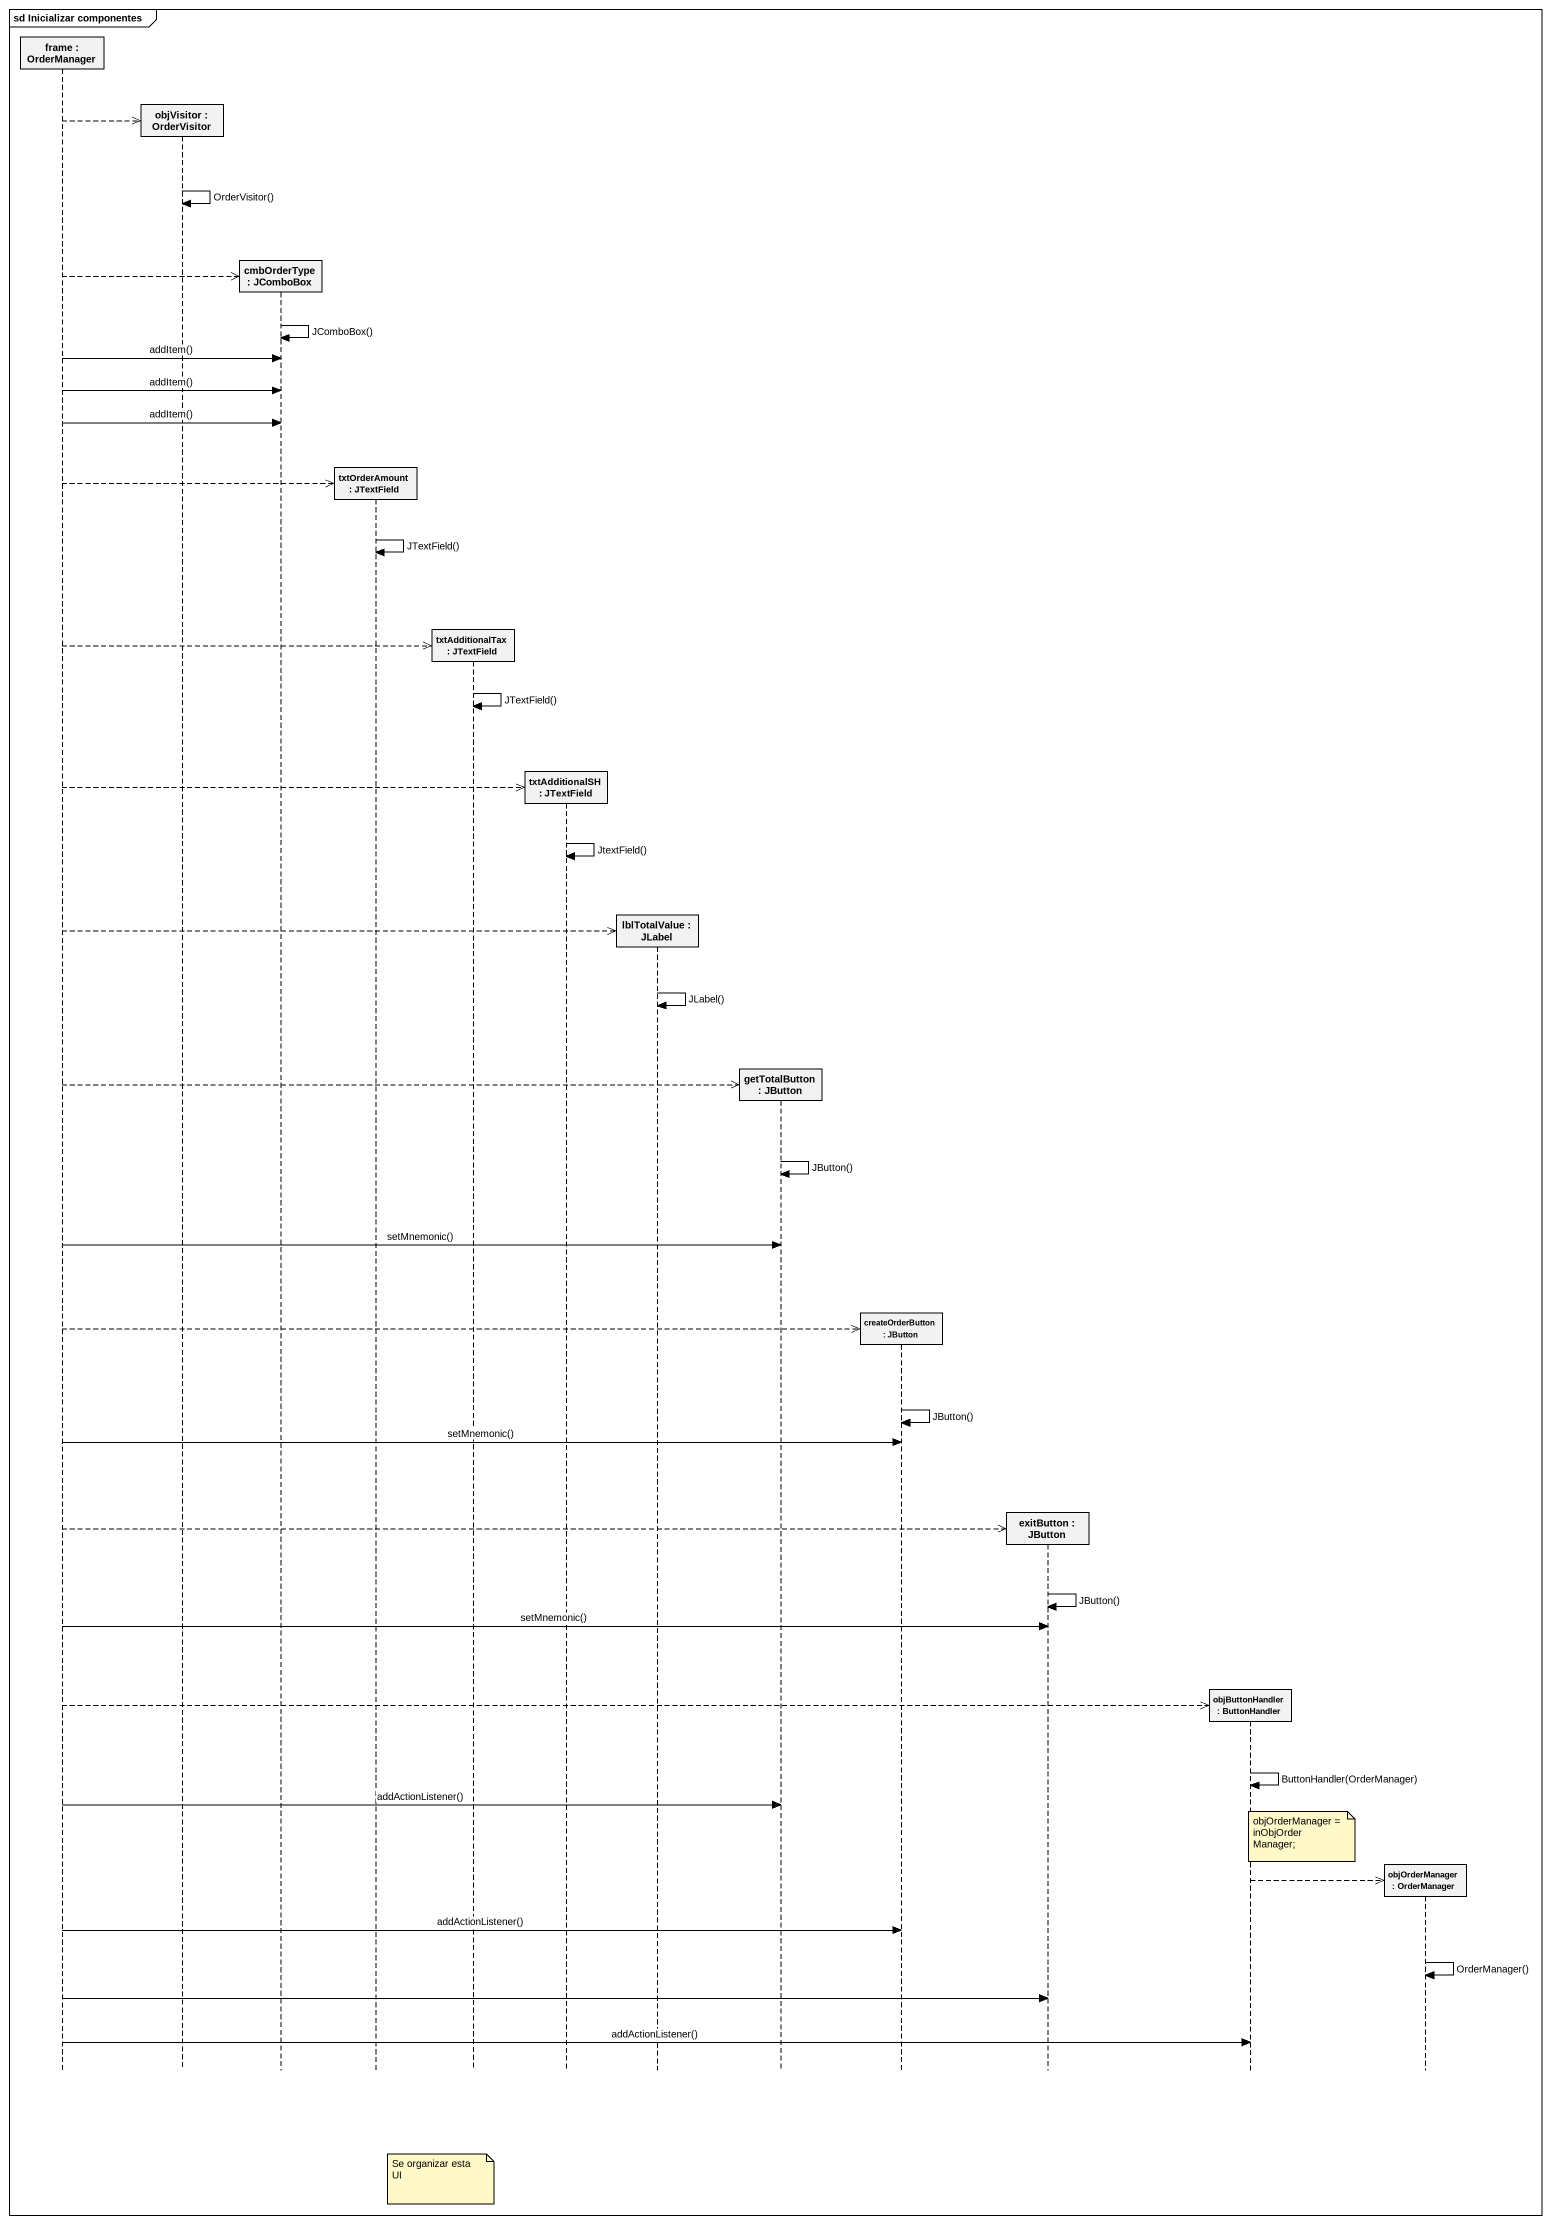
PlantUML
@startuml
mainframe sd Inicializar componentes
hide footbox
participant "frame : OrderManager" as frame_
participant "objVisitor : OrderVisitor" as objVisitor
participant "cmbOrderType : JComboBox" as cmbOrderType
participant "txtOrderAmount : JTextField" as txtOrderAmount
participant "txtAdditionalTax : JTextField" as txtAdditionalTax
participant "txtAdditionalSH : JTextField" as txtAdditionalSH
participant "lblTotalValue : JLabel" as lblTotalValue
participant "getTotalButton : JButton" as getTotalButton
participant "createOrderButton : JButton" as createOrderButton
participant "exitButton : JButton" as exitButton
participant "objButtonHandler : ButtonHandler" as objButtonHandler
participant "objOrderManager : OrderManager" as objOrderManager

frame_ -->> objVisitor **
objVisitor -> objVisitor : OrderVisitor()
frame_ -->> cmbOrderType **
cmbOrderType -> cmbOrderType : JComboBox()
frame_ -> cmbOrderType : addItem()
frame_ -> cmbOrderType : addItem()
frame_ -> cmbOrderType : addItem()
frame_ -->> txtOrderAmount **
txtOrderAmount -> txtOrderAmount : JTextField()
frame_ -->> txtAdditionalTax **
txtAdditionalTax -> txtAdditionalTax : JTextField()
frame_ -->> txtAdditionalSH **
txtAdditionalSH -> txtAdditionalSH : JtextField()
frame_ -->> lblTotalValue **
lblTotalValue -> lblTotalValue : JLabel()
frame_ -->> getTotalButton **
getTotalButton -> getTotalButton : JButton()
frame_ -> getTotalButton : setMnemonic()
frame_ -->> createOrderButton **
createOrderButton -> createOrderButton : JButton()
frame_ -> createOrderButton : setMnemonic()
frame_ -->> exitButton **
exitButton -> exitButton : JButton()
frame_ -> exitButton : setMnemonic()
frame_ -->> objButtonHandler **
objButtonHandler -> objButtonHandler : ButtonHandler(OrderManager)
frame_ -> getTotalButton : addActionListener()
note over objButtonHandler : objOrderManager = inObjOrderManager;
objButtonHandler -->> objOrderManager **
frame_ -> createOrderButton : addActionListener()
objOrderManager -> objOrderManager : OrderManager()
frame_ -> exitButton
frame_ -> objButtonHandler : addActionListener()
note over txtAdditionalTax : Se organizar esta UI
@enduml
